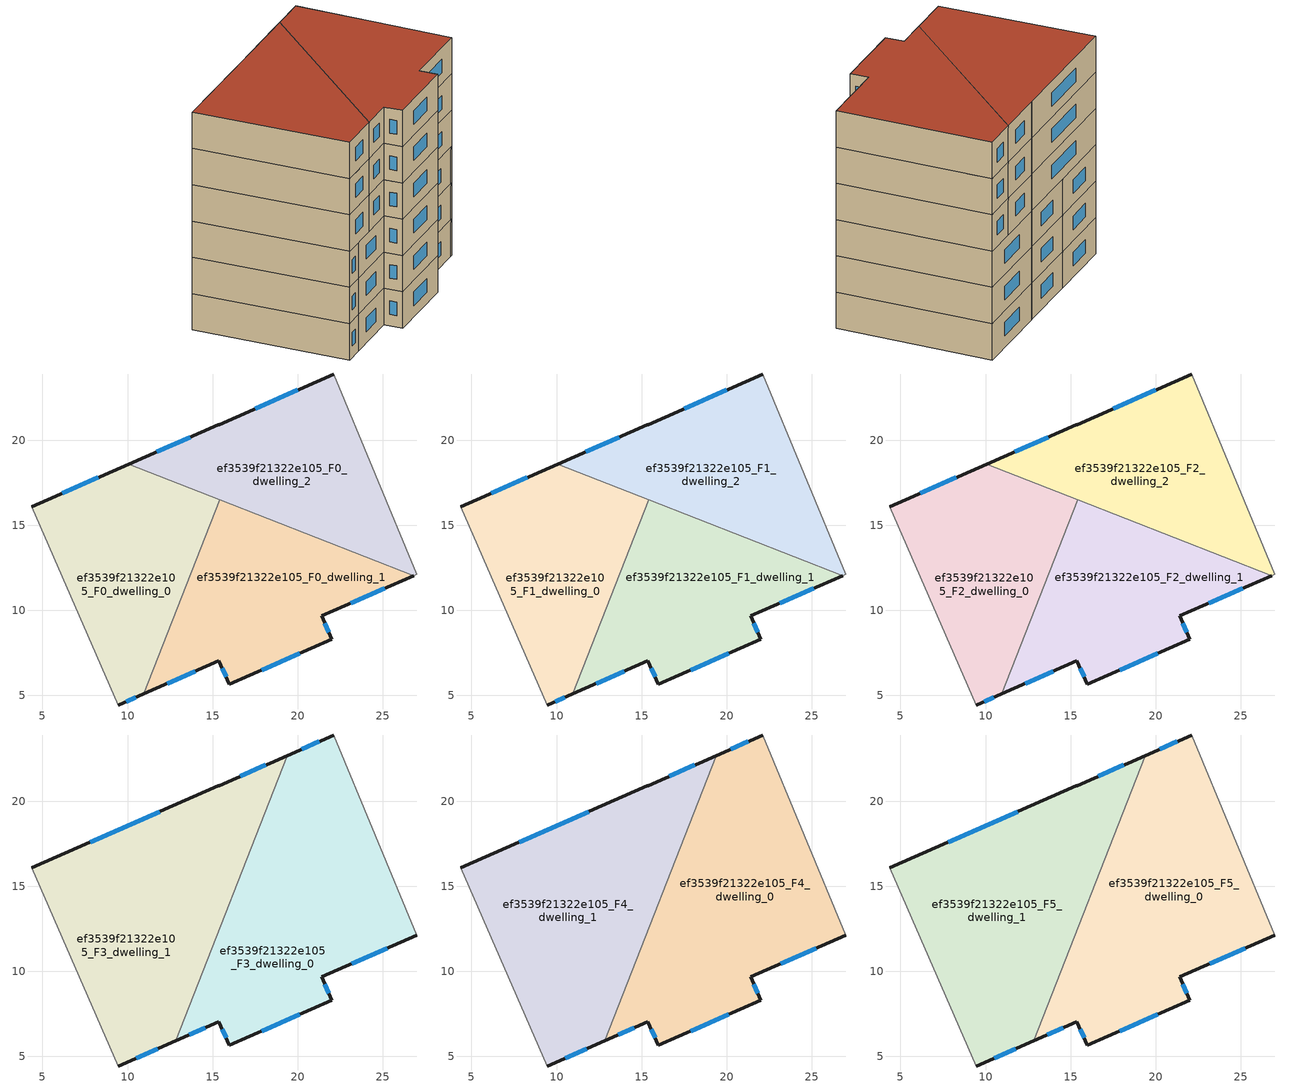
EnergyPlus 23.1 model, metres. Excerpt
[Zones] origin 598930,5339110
ef3539f21322e105_F0_dwelling_0
 floor ground (EU_floor_Construction): 15.41,16.5 10.94,5.08 9.47,4.43 4.36,16.09 10.07,18.59 z0
 wall outside (EU_wall_Construction): 9.47,4.43 10.94,5.08 / 10.07,18.59 4.36,16.09 z0:3
 wall adiabatic (EU_wall_Construction): 4.36,16.09 9.47,4.43 z0:3
 wall to ef3539f21322e105_F0_dwelling_1 (EU_wall_Construction): 10.94,5.08 15.41,16.5 z0:3
 wall to ef3539f21322e105_F0_dwelling_2 (EU_wall_Construction): 15.41,16.5 10.07,18.59 z0:3
 window (EU_Window_Construction): 9.93,4.63 10.48,4.87 / 8.28,17.8 6.15,16.87 z0.94:2.06
ef3539f21322e105_F0_dwelling_1
 floor ground (EU_floor_Construction): 26.82,12.04 21.42,9.66 22.02,8.29 15.99,5.65 15.37,7.02 10.94,5.08 15.41,16.5 z0
 wall outside (EU_wall_Construction): 10.94,5.08 15.37,7.02 15.99,5.65 22.02,8.29 21.42,9.66 26.82,12.04 z0:3
 wall to ef3539f21322e105_F0_dwelling_2 (EU_wall_Construction): 26.82,12.04 15.41,16.5 z0:3
 window (EU_Window_Construction): 21.83,8.72 21.6,9.23 / 17.88,6.48 20.13,7.46 / 15.56,6.59 15.79,6.08 / 12.33,5.68 13.98,6.41 / 23.11,10.41 25.13,11.29 z0.94:2.06
ef3539f21322e105_F0_dwelling_2
 floor ground (EU_floor_Construction): 22.12,23.89 27.01,12.12 26.82,12.04 10.07,18.59 15.34,20.89 15.38,20.91 z0
 wall outside (EU_wall_Construction): 22.12,23.89 15.38,20.91 15.34,20.89 10.07,18.59 z0:3
 wall adiabatic (EU_wall_Construction): 26.82,12.04 27.01,12.12 22.12,23.89 z0:3
 window (EU_Window_Construction): 13.69,20.17 11.73,19.31 / 20.01,22.95 17.5,21.84 z0.94:2.06
ef3539f21322e105_F1_dwelling_0
 floor to ef3539f21322e105_F0_dwelling_0 (EU_floor_Construction): 15.41,16.5 10.94,5.08 9.47,4.43 4.36,16.09 10.07,18.59 z3
 wall outside (EU_wall_Construction): 9.47,4.43 10.94,5.08 / 10.07,18.59 4.36,16.09 z3:6
 wall adiabatic (EU_wall_Construction): 4.36,16.09 9.47,4.43 z3:6
 wall to ef3539f21322e105_F1_dwelling_1 (EU_wall_Construction): 10.94,5.08 15.41,16.5 z3:6
 wall to ef3539f21322e105_F1_dwelling_2 (EU_wall_Construction): 15.41,16.5 10.07,18.59 z3:6
 window (EU_Window_Construction): 9.93,4.63 10.48,4.87 / 8.28,17.8 6.15,16.87 z3.94:5.06
ef3539f21322e105_F1_dwelling_1
 floor to ef3539f21322e105_F0_dwelling_1 (EU_floor_Construction): 26.82,12.04 21.42,9.66 22.02,8.29 15.99,5.65 15.37,7.02 10.94,5.08 15.41,16.5 z3
 wall outside (EU_wall_Construction): 10.94,5.08 15.37,7.02 15.99,5.65 22.02,8.29 21.42,9.66 26.82,12.04 z3:6
 wall to ef3539f21322e105_F1_dwelling_2 (EU_wall_Construction): 26.82,12.04 15.41,16.5 z3:6
 window (EU_Window_Construction): 21.83,8.72 21.6,9.23 / 17.88,6.48 20.13,7.46 / 15.56,6.59 15.79,6.08 / 12.33,5.68 13.98,6.41 / 23.11,10.41 25.13,11.29 z3.94:5.06
ef3539f21322e105_F1_dwelling_2
 floor to ef3539f21322e105_F0_dwelling_2 (EU_floor_Construction): 22.12,23.89 27.01,12.12 26.82,12.04 10.07,18.59 15.34,20.89 15.38,20.91 z3
 wall outside (EU_wall_Construction): 22.12,23.89 15.38,20.91 15.34,20.89 10.07,18.59 z3:6
 wall adiabatic (EU_wall_Construction): 26.82,12.04 27.01,12.12 22.12,23.89 z3:6
 window (EU_Window_Construction): 13.69,20.17 11.73,19.31 / 20.01,22.95 17.5,21.84 z3.94:5.06
ef3539f21322e105_F2_dwelling_0
 floor to ef3539f21322e105_F1_dwelling_0 (EU_floor_Construction): 15.41,16.5 10.94,5.08 9.47,4.43 4.36,16.09 10.07,18.59 z6
 wall outside (EU_wall_Construction): 9.47,4.43 10.94,5.08 / 10.07,18.59 4.36,16.09 z6:9
 wall adiabatic (EU_wall_Construction): 4.36,16.09 9.47,4.43 z6:9
 wall to ef3539f21322e105_F2_dwelling_1 (EU_wall_Construction): 10.94,5.08 15.41,16.5 z6:9
 wall to ef3539f21322e105_F2_dwelling_2 (EU_wall_Construction): 15.41,16.5 10.07,18.59 z6:9
 window (EU_Window_Construction): 9.93,4.63 10.48,4.87 / 8.28,17.8 6.15,16.87 z6.94:8.06
ef3539f21322e105_F2_dwelling_1
 floor to ef3539f21322e105_F1_dwelling_1 (EU_floor_Construction): 26.82,12.04 21.42,9.66 22.02,8.29 15.99,5.65 15.37,7.02 10.94,5.08 15.41,16.5 z6
 wall outside (EU_wall_Construction): 10.94,5.08 15.37,7.02 15.99,5.65 22.02,8.29 21.42,9.66 26.82,12.04 z6:9
 wall to ef3539f21322e105_F2_dwelling_2 (EU_wall_Construction): 26.82,12.04 15.41,16.5 z6:9
 window (EU_Window_Construction): 21.83,8.72 21.6,9.23 / 17.88,6.48 20.13,7.46 / 15.56,6.59 15.79,6.08 / 12.33,5.68 13.98,6.41 / 23.11,10.41 25.13,11.29 z6.94:8.06
ef3539f21322e105_F2_dwelling_2
 floor to ef3539f21322e105_F1_dwelling_2 (EU_floor_Construction): 22.12,23.89 27.01,12.12 26.82,12.04 10.07,18.59 15.34,20.89 15.38,20.91 z6
 wall outside (EU_wall_Construction): 22.12,23.89 15.38,20.91 15.34,20.89 10.07,18.59 z6:9
 wall adiabatic (EU_wall_Construction): 26.82,12.04 27.01,12.12 22.12,23.89 z6:9
 window (EU_Window_Construction): 13.69,20.17 11.73,19.31 / 20.01,22.95 17.5,21.84 z6.94:8.06
ef3539f21322e105_F3_dwelling_0
 floor to ef3539f21322e105_F2_dwelling_1 (EU_floor_Construction): 26.82,12.04 21.42,9.66 22.02,8.29 15.99,5.65 15.37,7.02 12.82,5.9 16.76,15.97 z9
 floor to ef3539f21322e105_F2_dwelling_2 (EU_floor_Construction): 22.12,23.89 27.01,12.12 26.82,12.04 16.76,15.97 19.38,22.68 z9
 wall outside (EU_wall_Construction): 22.12,23.89 19.38,22.68 / 12.82,5.9 15.37,7.02 15.99,5.65 22.02,8.29 21.42,9.66 27.01,12.12 z9:12
 wall adiabatic (EU_wall_Construction): 27.01,12.12 22.12,23.89 z9:12
 wall to ef3539f21322e105_F3_dwelling_1 (EU_wall_Construction): 19.38,22.68 12.82,5.9 z9:12
 window (EU_Window_Construction): 21.26,23.51 20.24,23.06 / 23.17,10.43 25.26,11.35 / 21.83,8.72 21.6,9.23 / 17.88,6.48 20.13,7.46 / 15.56,6.59 15.79,6.08 / 13.62,6.25 14.57,6.67 z9.94:11.06
ef3539f21322e105_F3_dwelling_1
 floor to ef3539f21322e105_F2_dwelling_0 (EU_floor_Construction): 15.41,16.5 10.94,5.08 9.47,4.43 4.36,16.09 10.08,18.59 z9
 floor to ef3539f21322e105_F2_dwelling_1 (EU_floor_Construction): 16.76,15.97 12.82,5.9 10.94,5.08 15.41,16.5 z9
 floor to ef3539f21322e105_F2_dwelling_2 (EU_floor_Construction): 19.38,22.68 16.76,15.97 10.08,18.59 15.34,20.89 15.38,20.91 z9
 wall outside (EU_wall_Construction): 19.38,22.68 15.38,20.91 15.34,20.89 4.36,16.09 / 9.47,4.43 12.82,5.9 z9:12
 wall adiabatic (EU_wall_Construction): 4.36,16.09 9.47,4.43 z9:12
 window (EU_Window_Construction): 18.13,22.12 16.64,21.46 / 10.52,4.89 11.77,5.44 / 11.9,19.39 7.81,17.59 z9.94:11.06
ef3539f21322e105_F4_dwelling_0
 floor to ef3539f21322e105_F3_dwelling_0 (EU_floor_Construction): 22.12,23.89 27.01,12.12 21.42,9.66 22.02,8.29 15.99,5.65 15.37,7.02 12.82,5.9 19.38,22.68 z12
 wall outside (EU_wall_Construction): 22.12,23.89 19.38,22.68 / 12.82,5.9 15.37,7.02 15.99,5.65 22.02,8.29 21.42,9.66 27.01,12.12 z12:15
 wall adiabatic (EU_wall_Construction): 27.01,12.12 22.12,23.89 z12:15
 wall to ef3539f21322e105_F4_dwelling_1 (EU_wall_Construction): 19.38,22.68 12.82,5.9 z12:15
 window (EU_Window_Construction): 21.26,23.51 20.24,23.06 / 23.17,10.43 25.26,11.35 / 21.83,8.72 21.6,9.23 / 17.88,6.48 20.13,7.46 / 15.56,6.59 15.79,6.08 / 13.62,6.25 14.57,6.67 z12.94:14.06
ef3539f21322e105_F4_dwelling_1
 floor to ef3539f21322e105_F3_dwelling_1 (EU_floor_Construction): 19.38,22.68 12.82,5.9 9.47,4.43 4.36,16.09 15.34,20.89 15.38,20.91 z12
 wall outside (EU_wall_Construction): 19.38,22.68 15.38,20.91 15.34,20.89 4.36,16.09 / 9.47,4.43 12.82,5.9 z12:15
 wall adiabatic (EU_wall_Construction): 4.36,16.09 9.47,4.43 z12:15
 window (EU_Window_Construction): 18.13,22.12 16.64,21.46 / 10.52,4.89 11.77,5.44 / 11.9,19.39 7.81,17.59 z12.94:14.06
ef3539f21322e105_F5_dwelling_0
 floor to ef3539f21322e105_F4_dwelling_0 (EU_floor_Construction): 22.12,23.89 27.01,12.12 21.42,9.66 22.02,8.29 15.99,5.65 15.37,7.02 12.82,5.9 19.38,22.68 z15
 wall outside (EU_wall_Construction): 22.12,23.89 19.38,22.68 / 12.82,5.9 15.37,7.02 15.99,5.65 22.02,8.29 21.42,9.66 27.01,12.12 z15:18
 wall adiabatic (EU_wall_Construction): 27.01,12.12 22.12,23.89 z15:18
 wall to ef3539f21322e105_F5_dwelling_1 (EU_wall_Construction): 19.38,22.68 12.82,5.9 z15:18
 window (EU_Window_Construction): 21.26,23.51 20.24,23.06 / 23.17,10.43 25.26,11.35 / 21.83,8.72 21.6,9.23 / 17.88,6.48 20.13,7.46 / 15.56,6.59 15.79,6.08 / 13.62,6.25 14.57,6.67 z15.94:17.06
 roof outside (EU_roof_Construction): 22.02,8.29 21.42,9.66 27.01,12.12 22.12,23.89 19.38,22.68 12.82,5.9 15.37,7.02 15.99,5.65 z18
ef3539f21322e105_F5_dwelling_1
 floor to ef3539f21322e105_F4_dwelling_1 (EU_floor_Construction): 19.38,22.68 12.82,5.9 9.47,4.43 4.36,16.09 15.34,20.89 15.38,20.91 z15
 wall outside (EU_wall_Construction): 19.38,22.68 15.38,20.91 15.34,20.89 4.36,16.09 / 9.47,4.43 12.82,5.9 z15:18
 wall adiabatic (EU_wall_Construction): 4.36,16.09 9.47,4.43 z15:18
 window (EU_Window_Construction): 18.13,22.12 16.64,21.46 / 10.52,4.89 11.77,5.44 / 11.9,19.39 7.81,17.59 z15.94:17.06
 roof outside (EU_roof_Construction): 12.82,5.9 19.38,22.68 15.38,20.91 15.34,20.89 4.36,16.09 9.47,4.43 z18
[Building]
EU S2 Campaign: North Axis=0; Terrain=City; Solar Distribution=FullExterior
[Site:Location]
Vienna: Latitude=48; Longitude=16.5; Time Zone=1; Elevation=183
[SizingPeriod:WeatherFileDays]
AnnualSizingPeriod: Begin Month=1; Begin Day of Month=1; End Month=12; End Day of Month=31; Day of Week for Start Day=Monday; Use Weather File Daylight Saving Period=No; Use Weather File Rain and Snow Indicators=No
[MATERIAL]
EU_InternalMass_Material: Roughness=MediumRough; Thickness=0.1; Conductivity=1; Density=1800; Specific Heat=900; Thermal Absorptance=0.9; Solar Absorptance=0.7; Visible Absorptance=0.7
[MATERIAL:NOMASS] Roughness=MediumRough; Thermal Absorptance=0.9; Solar Absorptance=0.7; Visible Absorptance=0.7
Name | Thermal Resistance
EU_wall_NoMass | 0.914258
EU_roof_NoMass | 0.954009
EU_floor_NoMass | 1.09711
[WINDOWMATERIAL:SIMPLEGLAZINGSYSTEM]
EU_Window_SimpleGlazing: UFactor=2.09642; Solar Heat Gain Coefficient=0.65; Visible Transmittance=0.65
[CONSTRUCTION]
EU_wall_Construction: EU_wall_NoMass
EU_roof_Construction: EU_roof_NoMass
EU_floor_Construction: EU_floor_NoMass
EU_Window_Construction: EU_Window_SimpleGlazing
EU_InternalMass_Construction: EU_InternalMass_Material
[ZONE] Type=1; Multiplier=1; Ceiling Height=autocalculate; Floor Area=autocalculate; Part of Total Floor Area=Yes
Name | Volume
ef3539f21322e105_F0_dwelling_0; ef3539f21322e105_F1_dwelling_0; ef3539f21322e105_F2_dwelling_0 | 255.198
ef3539f21322e105_F3_dwelling_0; ef3539f21322e105_F4_dwelling_0; ef3539f21322e105_F5_dwelling_0 | 382.786
ef3539f21322e105_F0_dwelling_1 | 255.189
ef3539f21322e105_F1_dwelling_1; ef3539f21322e105_F2_dwelling_1 | 255.188
ef3539f21322e105_F3_dwelling_1 | 382.77
ef3539f21322e105_F4_dwelling_1; ef3539f21322e105_F5_dwelling_1 | 382.774
ef3539f21322e105_F0_dwelling_2; ef3539f21322e105_F1_dwelling_2; ef3539f21322e105_F2_dwelling_2 | 255.18
[INTERNALMASS] Construction=EU_InternalMass_Construction
Name | Zone or ZoneList | Surface Area
ef3539f21322e105_F0_dwelling_0_EU_InternalMass | ef3539f21322e105_F0_dwelling_0 | 85.0655
ef3539f21322e105_F0_dwelling_1_EU_InternalMass | ef3539f21322e105_F0_dwelling_1 | 85.0635
ef3539f21322e105_F0_dwelling_2_EU_InternalMass | ef3539f21322e105_F0_dwelling_2 | 85.0599
ef3539f21322e105_F1_dwelling_0_EU_InternalMass | ef3539f21322e105_F1_dwelling_0 | 85.0655
ef3539f21322e105_F1_dwelling_1_EU_InternalMass | ef3539f21322e105_F1_dwelling_1 | 85.0635
ef3539f21322e105_F1_dwelling_2_EU_InternalMass | ef3539f21322e105_F1_dwelling_2 | 85.0599
ef3539f21322e105_F2_dwelling_0_EU_InternalMass | ef3539f21322e105_F2_dwelling_0 | 85.0655
ef3539f21322e105_F2_dwelling_1_EU_InternalMass | ef3539f21322e105_F2_dwelling_1 | 85.0635
ef3539f21322e105_F2_dwelling_2_EU_InternalMass | ef3539f21322e105_F2_dwelling_2 | 85.0599
ef3539f21322e105_F3_dwelling_0_EU_InternalMass | ef3539f21322e105_F3_dwelling_0 | 127.596
ef3539f21322e105_F3_dwelling_1_EU_InternalMass | ef3539f21322e105_F3_dwelling_1 | 127.591
ef3539f21322e105_F4_dwelling_0_EU_InternalMass | ef3539f21322e105_F4_dwelling_0 | 127.596
ef3539f21322e105_F4_dwelling_1_EU_InternalMass | ef3539f21322e105_F4_dwelling_1 | 127.591
ef3539f21322e105_F5_dwelling_0_EU_InternalMass | ef3539f21322e105_F5_dwelling_0 | 127.596
ef3539f21322e105_F5_dwelling_1_EU_InternalMass | ef3539f21322e105_F5_dwelling_1 | 127.591
[OTHEREQUIPMENT] Fuel Type=Electricity; Design Level Calculation Method=Watts/Area; Power per Zone Floor Area=1; Fraction Latent=0; Fraction Radiant=0; Fraction Lost=0; Carbon Dioxide Generation Rate=0; EndUse Subcategory=EU_Step8_InternalGains
Name | Zone or ZoneList or Space or SpaceList | Schedule
EU_Step8_InternalGain_ef3539f21322e105_F0_dwelling_0_f000 | ef3539f21322e105_F0_dwelling_0 | EU_Step8_GainSchedule_ef3539f21322e105_F0_dwelling_0_f000
EU_Step8_InternalGain_ef3539f21322e105_F0_dwelling_1_f000 | ef3539f21322e105_F0_dwelling_1 | EU_Step8_GainSchedule_ef3539f21322e105_F0_dwelling_1_f000
EU_Step8_InternalGain_ef3539f21322e105_F0_dwelling_2_f000 | ef3539f21322e105_F0_dwelling_2 | EU_Step8_GainSchedule_ef3539f21322e105_F0_dwelling_2_f000
EU_Step8_InternalGain_ef3539f21322e105_F1_dwelling_0_f000 | ef3539f21322e105_F1_dwelling_0 | EU_Step8_GainSchedule_ef3539f21322e105_F1_dwelling_0_f000
EU_Step8_InternalGain_ef3539f21322e105_F1_dwelling_1_f000 | ef3539f21322e105_F1_dwelling_1 | EU_Step8_GainSchedule_ef3539f21322e105_F1_dwelling_1_f000
EU_Step8_InternalGain_ef3539f21322e105_F1_dwelling_2_f000 | ef3539f21322e105_F1_dwelling_2 | EU_Step8_GainSchedule_ef3539f21322e105_F1_dwelling_2_f000
EU_Step8_InternalGain_ef3539f21322e105_F2_dwelling_0_f000 | ef3539f21322e105_F2_dwelling_0 | EU_Step8_GainSchedule_ef3539f21322e105_F2_dwelling_0_f000
EU_Step8_InternalGain_ef3539f21322e105_F2_dwelling_1_f000 | ef3539f21322e105_F2_dwelling_1 | EU_Step8_GainSchedule_ef3539f21322e105_F2_dwelling_1_f000
EU_Step8_InternalGain_ef3539f21322e105_F2_dwelling_2_f000 | ef3539f21322e105_F2_dwelling_2 | EU_Step8_GainSchedule_ef3539f21322e105_F2_dwelling_2_f000
EU_Step8_InternalGain_ef3539f21322e105_F3_dwelling_0_f000 | ef3539f21322e105_F3_dwelling_0 | EU_Step8_GainSchedule_ef3539f21322e105_F3_dwelling_0_f000
EU_Step8_InternalGain_ef3539f21322e105_F3_dwelling_1_f000 | ef3539f21322e105_F3_dwelling_1 | EU_Step8_GainSchedule_ef3539f21322e105_F3_dwelling_1_f000
EU_Step8_InternalGain_ef3539f21322e105_F4_dwelling_0_f000 | ef3539f21322e105_F4_dwelling_0 | EU_Step8_GainSchedule_ef3539f21322e105_F4_dwelling_0_f000
EU_Step8_InternalGain_ef3539f21322e105_F4_dwelling_1_f000 | ef3539f21322e105_F4_dwelling_1 | EU_Step8_GainSchedule_ef3539f21322e105_F4_dwelling_1_f000
EU_Step8_InternalGain_ef3539f21322e105_F5_dwelling_0_f000 | ef3539f21322e105_F5_dwelling_0 | EU_Step8_GainSchedule_ef3539f21322e105_F5_dwelling_0_f000
EU_Step8_InternalGain_ef3539f21322e105_F5_dwelling_1_f000 | ef3539f21322e105_F5_dwelling_1 | EU_Step8_GainSchedule_ef3539f21322e105_F5_dwelling_1_f000
[ZONEVENTILATION:DESIGNFLOWRATE] Schedule=EU_AlwaysOn; Design Flow Rate Calculation Method=AirChanges/Hour; Air Changes per Hour=0.546891; Ventilation Type=Natural; Fan Pressure Rise=0; Fan Total Efficiency=1; Constant Term Coefficient=1; Temperature Term Coefficient=0; Velocity Term Coefficient=0; Velocity Squared Term Coefficient=0; Minimum Indoor Temperature=-100; Maximum Indoor Temperature=100; Delta Temperature=-100; Minimum Outdoor Temperature=-100; Maximum Outdoor Temperature=100; Maximum Wind Speed=40
Name | Zone or ZoneList or Space or SpaceList
EU_ConstantAir_ef3539f21322e105_F0_dwelling_0 | ef3539f21322e105_F0_dwelling_0
EU_ConstantAir_ef3539f21322e105_F0_dwelling_1 | ef3539f21322e105_F0_dwelling_1
EU_ConstantAir_ef3539f21322e105_F0_dwelling_2 | ef3539f21322e105_F0_dwelling_2
EU_ConstantAir_ef3539f21322e105_F1_dwelling_0 | ef3539f21322e105_F1_dwelling_0
EU_ConstantAir_ef3539f21322e105_F1_dwelling_1 | ef3539f21322e105_F1_dwelling_1
EU_ConstantAir_ef3539f21322e105_F1_dwelling_2 | ef3539f21322e105_F1_dwelling_2
EU_ConstantAir_ef3539f21322e105_F2_dwelling_0 | ef3539f21322e105_F2_dwelling_0
EU_ConstantAir_ef3539f21322e105_F2_dwelling_1 | ef3539f21322e105_F2_dwelling_1
EU_ConstantAir_ef3539f21322e105_F2_dwelling_2 | ef3539f21322e105_F2_dwelling_2
EU_ConstantAir_ef3539f21322e105_F3_dwelling_0 | ef3539f21322e105_F3_dwelling_0
EU_ConstantAir_ef3539f21322e105_F3_dwelling_1 | ef3539f21322e105_F3_dwelling_1
EU_ConstantAir_ef3539f21322e105_F4_dwelling_0 | ef3539f21322e105_F4_dwelling_0
EU_ConstantAir_ef3539f21322e105_F4_dwelling_1 | ef3539f21322e105_F4_dwelling_1
EU_ConstantAir_ef3539f21322e105_F5_dwelling_0 | ef3539f21322e105_F5_dwelling_0
EU_ConstantAir_ef3539f21322e105_F5_dwelling_1 | ef3539f21322e105_F5_dwelling_1
[HVACTEMPLATE:THERMOSTAT] Constant Heating Setpoint=20; Constant Cooling Setpoint=50
EU_HeatOnly_ef3539f21322e105_F0_dwelling_0; EU_HeatOnly_ef3539f21322e105_F0_dwelling_1; EU_HeatOnly_ef3539f21322e105_F0_dwelling_2; EU_HeatOnly_ef3539f21322e105_F1_dwelling_0; EU_HeatOnly_ef3539f21322e105_F1_dwelling_1; EU_HeatOnly_ef3539f21322e105_F1_dwelling_2; EU_HeatOnly_ef3539f21322e105_F2_dwelling_0; EU_HeatOnly_ef3539f21322e105_F2_dwelling_1; EU_HeatOnly_ef3539f21322e105_F2_dwelling_2; EU_HeatOnly_ef3539f21322e105_F3_dwelling_0; EU_HeatOnly_ef3539f21322e105_F3_dwelling_1; EU_HeatOnly_ef3539f21322e105_F4_dwelling_0; EU_HeatOnly_ef3539f21322e105_F4_dwelling_1; EU_HeatOnly_ef3539f21322e105_F5_dwelling_0; EU_HeatOnly_ef3539f21322e105_F5_dwelling_1
[HVACTEMPLATE:ZONE:IDEALLOADSAIRSYSTEM] System Availability Schedule=EU_AlwaysOn; Maximum Heating Supply Air Temperature=50; Minimum Cooling Supply Air Temperature=13; Maximum Heating Supply Air Humidity Ratio=0.0156; Minimum Cooling Supply Air Humidity Ratio=0.0077; Heating Limit=NoLimit; Cooling Limit=NoLimit; Heating Availability Schedule=EU_AlwaysOn; Cooling Availability Schedule=EU_CoolingOff; Dehumidification Control Type=ConstantSensibleHeatRatio; Cooling Sensible Heat Ratio=0.7; Dehumidification Setpoint=60; Humidification Control Type=None; Humidification Setpoint=30; Outdoor Air Method=None; Outdoor Air Flow Rate per Person=0.00944; Outdoor Air Flow Rate per Zone Floor Area=0; Outdoor Air Flow Rate per Zone=0; Demand Controlled Ventilation Type=None; Outdoor Air Economizer Type=NoEconomizer; Heat Recovery Type=None; Sensible Heat Recovery Effectiveness=0.7; Latent Heat Recovery Effectiveness=0.65
Name | Template Thermostat
ef3539f21322e105_F0_dwelling_0 | EU_HeatOnly_ef3539f21322e105_F0_dwelling_0
ef3539f21322e105_F0_dwelling_1 | EU_HeatOnly_ef3539f21322e105_F0_dwelling_1
ef3539f21322e105_F0_dwelling_2 | EU_HeatOnly_ef3539f21322e105_F0_dwelling_2
ef3539f21322e105_F1_dwelling_0 | EU_HeatOnly_ef3539f21322e105_F1_dwelling_0
ef3539f21322e105_F1_dwelling_1 | EU_HeatOnly_ef3539f21322e105_F1_dwelling_1
ef3539f21322e105_F1_dwelling_2 | EU_HeatOnly_ef3539f21322e105_F1_dwelling_2
ef3539f21322e105_F2_dwelling_0 | EU_HeatOnly_ef3539f21322e105_F2_dwelling_0
ef3539f21322e105_F2_dwelling_1 | EU_HeatOnly_ef3539f21322e105_F2_dwelling_1
ef3539f21322e105_F2_dwelling_2 | EU_HeatOnly_ef3539f21322e105_F2_dwelling_2
ef3539f21322e105_F3_dwelling_0 | EU_HeatOnly_ef3539f21322e105_F3_dwelling_0
ef3539f21322e105_F3_dwelling_1 | EU_HeatOnly_ef3539f21322e105_F3_dwelling_1
ef3539f21322e105_F4_dwelling_0 | EU_HeatOnly_ef3539f21322e105_F4_dwelling_0
ef3539f21322e105_F4_dwelling_1 | EU_HeatOnly_ef3539f21322e105_F4_dwelling_1
ef3539f21322e105_F5_dwelling_0 | EU_HeatOnly_ef3539f21322e105_F5_dwelling_0
ef3539f21322e105_F5_dwelling_1 | EU_HeatOnly_ef3539f21322e105_F5_dwelling_1
[SIZING:ZONE] Zone Cooling Design Supply Air Temperature Input Method=SupplyAirTemperature; Zone Cooling Design Supply Air Temperature=13; Zone Heating Design Supply Air Temperature Input Method=SupplyAirTemperature; Zone Heating Design Supply Air Temperature=50; Zone Cooling Design Supply Air Humidity Ratio=0.008; Zone Heating Design Supply Air Humidity Ratio=0.008; Cooling Design Air Flow Method=DesignDay; Cooling Design Air Flow Rate=0; Cooling Minimum Air Flow per Zone Floor Area=0.000762; Cooling Minimum Air Flow=0; Cooling Minimum Air Flow Fraction=0.2; Heating Design Air Flow Method=DesignDay; Heating Design Air Flow Rate=0; Heating Maximum Air Flow per Zone Floor Area=0.002032; Heating Maximum Air Flow=0.141576; Heating Maximum Air Flow Fraction=0.3; Account for Dedicated Outdoor Air System=No; Dedicated Outdoor Air System Control Strategy=NeutralSupplyAir; Dedicated Outdoor Air Low Setpoint Temperature for Design=autosize; Dedicated Outdoor Air High Setpoint Temperature for Design=autosize; Zone Load Sizing Method=Sensible Load Only No Latent Load; Zone Latent Cooling Design Supply Air Humidity Ratio Input Method=HumidityRatioDifference; Zone Cooling Design Supply Air Humidity Ratio Difference=0.005; Zone Latent Heating Design Supply Air Humidity Ratio Input Method=HumidityRatioDifference; Zone Humidification Design Supply Air Humidity Ratio Difference=0.005
ef3539f21322e105_F0_dwelling_0; ef3539f21322e105_F0_dwelling_1; ef3539f21322e105_F0_dwelling_2; ef3539f21322e105_F1_dwelling_0; ef3539f21322e105_F1_dwelling_1; ef3539f21322e105_F1_dwelling_2; ef3539f21322e105_F2_dwelling_0; ef3539f21322e105_F2_dwelling_1; ef3539f21322e105_F2_dwelling_2; ef3539f21322e105_F3_dwelling_0; ef3539f21322e105_F3_dwelling_1; ef3539f21322e105_F4_dwelling_0; ef3539f21322e105_F4_dwelling_1; ef3539f21322e105_F5_dwelling_0; ef3539f21322e105_F5_dwelling_1
[SCHEDULE:CONSTANT]
Name | Hourly Value
EU_AlwaysOn | 1
EU_CoolingOff | 0
[SCHEDULE:FILE] Column Number=1; Rows to Skip at Top=0; Number of Hours of Data=8760; Column Separator=Comma; Interpolate to Timestep=No; Minutes per Item=60; Adjust Schedule for Daylight Savings=Yes
Name | File
EU_Step8_GainSchedule_ef3539f21322e105_F0_dwelling_0_f000 | ../../schedules/ef3539f21322e105/ef3539f21322e105_F0_dwelling_0_f000_gain.csv
EU_Step8_GainSchedule_ef3539f21322e105_F0_dwelling_1_f000 | ../../schedules/ef3539f21322e105/ef3539f21322e105_F0_dwelling_1_f000_gain.csv
EU_Step8_GainSchedule_ef3539f21322e105_F0_dwelling_2_f000 | ../../schedules/ef3539f21322e105/ef3539f21322e105_F0_dwelling_2_f000_gain.csv
EU_Step8_GainSchedule_ef3539f21322e105_F1_dwelling_0_f000 | ../../schedules/ef3539f21322e105/ef3539f21322e105_F1_dwelling_0_f000_gain.csv
EU_Step8_GainSchedule_ef3539f21322e105_F1_dwelling_1_f000 | ../../schedules/ef3539f21322e105/ef3539f21322e105_F1_dwelling_1_f000_gain.csv
EU_Step8_GainSchedule_ef3539f21322e105_F1_dwelling_2_f000 | ../../schedules/ef3539f21322e105/ef3539f21322e105_F1_dwelling_2_f000_gain.csv
EU_Step8_GainSchedule_ef3539f21322e105_F2_dwelling_0_f000 | ../../schedules/ef3539f21322e105/ef3539f21322e105_F2_dwelling_0_f000_gain.csv
EU_Step8_GainSchedule_ef3539f21322e105_F2_dwelling_1_f000 | ../../schedules/ef3539f21322e105/ef3539f21322e105_F2_dwelling_1_f000_gain.csv
EU_Step8_GainSchedule_ef3539f21322e105_F2_dwelling_2_f000 | ../../schedules/ef3539f21322e105/ef3539f21322e105_F2_dwelling_2_f000_gain.csv
EU_Step8_GainSchedule_ef3539f21322e105_F3_dwelling_0_f000 | ../../schedules/ef3539f21322e105/ef3539f21322e105_F3_dwelling_0_f000_gain.csv
EU_Step8_GainSchedule_ef3539f21322e105_F3_dwelling_1_f000 | ../../schedules/ef3539f21322e105/ef3539f21322e105_F3_dwelling_1_f000_gain.csv
EU_Step8_GainSchedule_ef3539f21322e105_F4_dwelling_0_f000 | ../../schedules/ef3539f21322e105/ef3539f21322e105_F4_dwelling_0_f000_gain.csv
EU_Step8_GainSchedule_ef3539f21322e105_F4_dwelling_1_f000 | ../../schedules/ef3539f21322e105/ef3539f21322e105_F4_dwelling_1_f000_gain.csv
EU_Step8_GainSchedule_ef3539f21322e105_F5_dwelling_0_f000 | ../../schedules/ef3539f21322e105/ef3539f21322e105_F5_dwelling_0_f000_gain.csv
EU_Step8_GainSchedule_ef3539f21322e105_F5_dwelling_1_f000 | ../../schedules/ef3539f21322e105/ef3539f21322e105_F5_dwelling_1_f000_gain.csv
